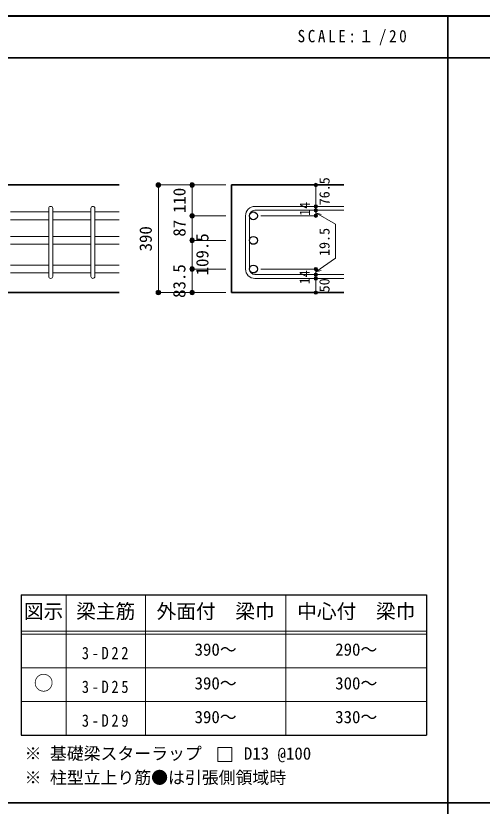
# Model space of a CAD drawing. Units: millimetres at full size, sheet at 1:20; details may follow other scales. Extents: x -3982 to 3969, y -2797 to 2801.
# Drawn here: x -2286 to -628, y -10 to 2801 of the extents above; entities that cross this region are included whole.
import ezdxf
from ezdxf.enums import TextEntityAlignment as Align

# ---------------------------------------------------------------- set-up
doc = ezdxf.new("R2010")
doc.units = ezdxf.units.MM
doc.header["$LTSCALE"] = 20
doc.header["$PDMODE"] = 32
doc.header["$PDSIZE"] = 12
for name, color, linetype, lineweight in [('6-1_躯体線', 2, 'Continuous', 35), ('6-5_梁主筋', 7, 'Continuous', 18), ('6-6_S.T.P.', 7, 'Continuous', 18), ('6-7_文字', 7, 'Continuous', 18), ('6-D_寸法', 4, 'Continuous', 9), ('6-E_枠', 7, 'Continuous', 18), ('F-0_枠', 6, 'Continuous', 40)]:
    doc.layers.add(name, color=color, linetype=linetype, lineweight=lineweight)
doc.styles.add('ＭＳ ゴシック', font='')
doc.styles.get('ＭＳ ゴシック').set_extended_font_data('MS Gothic')

msp = doc.modelspace()

# ---------------------------------------------------------------- linework, layer by layer
at = {"layer": '6-1_躯体線'}
for p, q in [((-1918.87, 2199.12), (-3188.87, 2199.12)), ((-1519.2, 2199.12), (-1119.2, 2199.12)), ((-1519.2, 2199.12), (-1519.2, 1816.62)), ((-1918.87, 1816.62), (-2318.87, 1816.62)), ((-1519.2, 1816.62), (-1119.2, 1816.62))]:
    msp.add_line(p, q, dxfattribs=at)
at = {"layer": '6-5_梁主筋'}
for p, q in [((-2168.87, 2103.51), (-2304.87, 2103.51)), ((-2018.87, 2103.51), (-2154.87, 2103.51)), ((-1918.87, 2103.51), (-2004.87, 2103.51)), ((-2168.87, 2075.51), (-2304.87, 2075.51)), ((-2018.87, 2075.51), (-2154.87, 2075.51)), ((-1918.87, 2075.51), (-2004.87, 2075.51)), ((-2168.87, 2016.12), (-2304.87, 2016.12)), ((-2018.87, 2016.12), (-2154.87, 2016.12)), ((-1918.87, 2016.12), (-2004.87, 2016.12)), ((-2168.87, 1988.12), (-2304.87, 1988.12)), ((-2018.87, 1988.12), (-2154.87, 1988.12)), ((-1918.87, 1988.12), (-2004.87, 1988.12)), ((-2168.87, 1914.12), (-2304.87, 1914.12)), ((-2018.87, 1914.12), (-2154.87, 1914.12)), ((-1918.87, 1914.12), (-2004.87, 1914.12)), ((-2168.87, 1886.12), (-2304.87, 1886.12)), ((-2018.87, 1886.12), (-2154.87, 1886.12)), ((-1918.87, 1886.12), (-2004.87, 1886.12))]:
    msp.add_line(p, q, dxfattribs=at)
at = {"layer": '6-5_梁主筋', "color": 3, "lineweight": 25}
for centre in [(-1441.2, 2089.51), (-1441.2, 2002.12), (-1441.2, 1900.12)]:
    msp.add_circle(centre, 14, dxfattribs=at)
at = {"layer": '6-6_S.T.P.'}
for p, q in [((-2168.87, 1873.62), (-2168.87, 2115.62)), ((-2154.87, 1873.62), (-2154.87, 2115.62)), ((-2018.87, 1873.62), (-2018.87, 2115.62)), ((-2004.87, 1873.62), (-2004.87, 2115.62)), ((-1435.7, 2123.01), (-1119.2, 2123.01)), ((-1435.7, 2109.01), (-1119.2, 2109.01)), ((-1469.2, 2089.51), (-1469.2, 1900.12)), ((-1455.2, 2089.51), (-1455.2, 1900.12)), ((-1435.7, 1880.62), (-1119.2, 1880.62)), ((-1435.7, 1866.62), (-1119.2, 1866.62))]:
    msp.add_line(p, q, dxfattribs=at)
for centre, radius, start, end in [((-2161.87, 2116.01), 7, 0, 180), ((-2011.87, 2116.01), 7, 0, 180), ((-1435.7, 2089.51), 33.5, 90, 180), ((-1435.7, 2089.51), 19.5, 90, 180), ((-1435.7, 1900.12), 33.5, 180, 270), ((-1435.7, 1900.12), 19.5, 180, 270), ((-2161.87, 1873.62), 7, 180, 0), ((-2011.87, 1873.62), 7, 180, 0)]:
    msp.add_arc(centre, radius, start, end, dxfattribs=at)
at = {"layer": '6-7_文字'}
msp.add_lwpolyline([(-1567.39, 148.89), (-1517.39, 148.89), (-1517.39, 198.89), (-1567.39, 198.89)], close=True, dxfattribs=at)
at = {"layer": '6-D_寸法'}
for p, q in [((-1779.2, 2199.12), (-1659.2, 2199.12)), ((-1779.2, 1816.62), (-1779.2, 2199.12)), ((-1659.2, 2199.12), (-1539.2, 2199.12)), ((-1659.2, 2199.12), (-1659.2, 2089.51)), ((-1219.2, 2089.51), (-1219.2, 2199.12)), ((-1659.2, 2089.51), (-1539.2, 2089.51)), ((-1659.2, 2089.51), (-1659.2, 2012.12)), ((-1219.2, 2089.51), (-1415.29, 2089.51)), ((-1219.2, 2099.84), (-1199.88, 2094.66)), ((-1219.2, 2099.84), (-1149.14, 2059.39)), ((-1149.14, 2059.39), (-1149.14, 1938.82)), ((-1659.2, 2012.12), (-1659.2, 1900.12)), ((-1659.2, 2002.12), (-1539.2, 2002.12)), ((-1219.2, 1890.37), (-1149.14, 1938.82)), ((-1219.2, 1900.12), (-1415.29, 1900.12)), ((-1219.2, 1816.62), (-1219.2, 1900.12)), ((-1219.2, 1890.37), (-1199.88, 1895.55)), ((-1779.2, 1816.62), (-1659.2, 1816.62)), ((-1779.2, 1816.62), (-1669.33, 1816.62)), ((-1659.2, 1816.62), (-1539.2, 1816.62))]:
    msp.add_line(p, q, dxfattribs=at)
msp.add_lwpolyline([(-1659.2, 1816.62), (-1659.2, 1900.12), (-1539.2, 1900.12)], dxfattribs=at)
for centre, radius in [((-1779.2, 2199.12), 8), ((-1779.2, 2199.12), 7.2), ((-1779.2, 2199.12), 6.4), ((-1779.2, 2199.12), 5.6), ((-1779.2, 2199.12), 4.8), ((-1779.2, 2199.12), 4), ((-1779.2, 2199.12), 3.2), ((-1779.2, 2199.12), 2.4), ((-1779.2, 2199.12), 1.6), ((-1779.2, 2199.12), 0.8), ((-1659.2, 2199.12), 8), ((-1659.2, 2199.12), 7.2), ((-1659.2, 2199.12), 6.4), ((-1659.2, 2199.12), 5.6), ((-1659.2, 2199.12), 4.8), ((-1659.2, 2199.12), 4), ((-1659.2, 2199.12), 3.2), ((-1659.2, 2199.12), 2.4), ((-1659.2, 2199.12), 1.6), ((-1659.2, 2199.12), 0.8), ((-1219.2, 2199.12), 4), ((-1219.2, 2199.12), 3.6), ((-1219.2, 2199.12), 3.2), ((-1219.2, 2199.12), 2.8), ((-1219.2, 2199.12), 2.4), ((-1219.2, 2199.12), 2), ((-1219.2, 2199.12), 1.6), ((-1219.2, 2199.12), 1.2), ((-1219.2, 2199.12), 0.8), ((-1219.2, 2199.12), 0.4), ((-1219.2, 2123.01), 4), ((-1219.2, 2109.01), 4), ((-1219.2, 2123.01), 3.6), ((-1219.2, 2109.01), 3.6), ((-1219.2, 2123.01), 3.2), ((-1219.2, 2109.01), 3.2), ((-1219.2, 2123.01), 2.8), ((-1219.2, 2109.01), 2.8), ((-1219.2, 2123.01), 2.4), ((-1219.2, 2109.01), 2.4), ((-1219.2, 2123.01), 2), ((-1219.2, 2109.01), 2), ((-1219.2, 2123.01), 1.6), ((-1219.2, 2109.01), 1.6), ((-1219.2, 2123.01), 1.2), ((-1219.2, 2109.01), 1.2), ((-1219.2, 2123.01), 0.8), ((-1219.2, 2109.01), 0.8), ((-1219.2, 2123.01), 0.4), ((-1219.2, 2109.01), 0.4), ((-1659.2, 2089.51), 8), ((-1659.2, 2089.51), 7.2), ((-1659.2, 2089.51), 6.4), ((-1659.2, 2089.51), 5.6), ((-1659.2, 2089.51), 4.8), ((-1659.2, 2089.51), 4), ((-1659.2, 2089.51), 3.2), ((-1659.2, 2089.51), 2.4), ((-1659.2, 2089.51), 1.6), ((-1659.2, 2089.51), 0.8), ((-1219.2, 2089.51), 4), ((-1219.2, 2089.51), 3.6), ((-1219.2, 2089.51), 3.2), ((-1219.2, 2089.51), 2.8), ((-1219.2, 2089.51), 2.4), ((-1219.2, 2089.51), 2), ((-1219.2, 2089.51), 1.6), ((-1219.2, 2089.51), 1.2), ((-1219.2, 2089.51), 0.8), ((-1219.2, 2089.51), 0.4), ((-1659.2, 2002.12), 8), ((-1659.2, 2002.12), 7.2), ((-1659.2, 2002.12), 6.4), ((-1659.2, 2002.12), 5.6), ((-1659.2, 2002.12), 4.8), ((-1659.2, 2002.12), 4), ((-1659.2, 2002.12), 3.2), ((-1659.2, 2002.12), 2.4), ((-1659.2, 2002.12), 1.6), ((-1659.2, 2002.12), 0.8), ((-1659.2, 1900.12), 8), ((-1659.2, 1900.12), 7.2), ((-1659.2, 1900.12), 6.4), ((-1659.2, 1900.12), 5.6), ((-1659.2, 1900.12), 4.8), ((-1659.2, 1900.12), 4), ((-1659.2, 1900.12), 3.2), ((-1659.2, 1900.12), 2.4), ((-1659.2, 1900.12), 1.6), ((-1659.2, 1900.12), 0.8), ((-1219.2, 1900.12), 4), ((-1219.2, 1880.62), 4), ((-1219.2, 1900.12), 3.6), ((-1219.2, 1880.62), 3.6), ((-1219.2, 1900.12), 3.2), ((-1219.2, 1880.62), 3.2), ((-1219.2, 1900.12), 2.8), ((-1219.2, 1880.62), 2.8), ((-1219.2, 1900.12), 2.4), ((-1219.2, 1900.12), 2), ((-1219.2, 1900.12), 1.6), ((-1219.2, 1900.12), 1.2), ((-1219.2, 1900.12), 0.8), ((-1219.2, 1900.12), 0.4), ((-1219.2, 1866.62), 4), ((-1219.2, 1866.62), 3.6), ((-1219.2, 1866.62), 3.2), ((-1219.2, 1866.62), 2.8), ((-1219.2, 1880.62), 2.4), ((-1219.2, 1866.62), 2.4), ((-1219.2, 1880.62), 2), ((-1219.2, 1866.62), 2), ((-1219.2, 1880.62), 1.6), ((-1219.2, 1866.62), 1.6), ((-1219.2, 1880.62), 1.2), ((-1219.2, 1866.62), 1.2), ((-1219.2, 1880.62), 0.8), ((-1219.2, 1866.62), 0.8), ((-1219.2, 1880.62), 0.4), ((-1219.2, 1866.62), 0.4), ((-1779.2, 1816.62), 8), ((-1779.2, 1816.62), 7.2), ((-1779.2, 1816.62), 6.4), ((-1779.2, 1816.62), 5.6), ((-1779.2, 1816.62), 4.8), ((-1779.2, 1816.62), 4), ((-1779.2, 1816.62), 3.2), ((-1779.2, 1816.62), 2.4), ((-1779.2, 1816.62), 1.6), ((-1779.2, 1816.62), 0.8), ((-1659.2, 1816.62), 8), ((-1659.2, 1816.62), 7.2), ((-1659.2, 1816.62), 6.4), ((-1659.2, 1816.62), 5.6), ((-1659.2, 1816.62), 4.8), ((-1659.2, 1816.62), 4), ((-1659.2, 1816.62), 3.2), ((-1659.2, 1816.62), 2.4), ((-1659.2, 1816.62), 1.6), ((-1659.2, 1816.62), 0.8), ((-1219.2, 1816.62), 4), ((-1219.2, 1816.62), 3.6), ((-1219.2, 1816.62), 3.2), ((-1219.2, 1816.62), 2.8), ((-1219.2, 1816.62), 2.4), ((-1219.2, 1816.62), 2), ((-1219.2, 1816.62), 1.6), ((-1219.2, 1816.62), 1.2), ((-1219.2, 1816.62), 0.8), ((-1219.2, 1816.62), 0.4)]:
    msp.add_circle(centre, radius, dxfattribs=at)
at = {"layer": '6-D_寸法', "color": 7}
for p in [(-1779.2, 2199.12), (-1659.2, 2199.12), (-1219.2, 2199.12), (-1219.2, 2123.01), (-1219.2, 2109.01), (-1659.2, 2089.51), (-1219.2, 2089.51), (-1659.2, 2002.12), (-1659.2, 1900.12), (-1219.2, 1900.12), (-1219.2, 1880.62), (-1219.2, 1866.62), (-1779.2, 1816.62), (-1659.2, 1816.62), (-1219.2, 1816.62)]:
    msp.add_point(p, dxfattribs=at)
at = {"layer": '6-E_枠', "color": 3, "lineweight": 25}
for p, q in [((-2267.02, 741.85), (-2267.02, 241.85)), ((-2267.02, 741.85), (-825.33, 741.85)), ((-825.33, 741.85), (-825.33, 241.85)), ((-2267.02, 241.85), (-825.33, 241.85))]:
    msp.add_line(p, q, dxfattribs=at)
at = {"layer": '6-E_枠'}
for p, q in [((-2107.02, 741.85), (-2107.02, 241.85)), ((-1825.33, 741.85), (-1825.33, 241.85)), ((-1325.33, 741.85), (-1325.33, 241.85)), ((-2267.02, 611.85), (-825.33, 611.85)), ((-2267.02, 601.85), (-825.33, 601.85)), ((-2267.02, 481.85), (-825.33, 481.85)), ((-2267.02, 361.85), (-825.33, 361.85))]:
    msp.add_line(p, q, dxfattribs=at)
at = {"layer": 'F-0_枠'}
msp.add_line((-3981.92, 2800.77), (3969.4, 2800.77), dxfattribs=at)
at = {"layer": 'F-0_枠', "color": 2, "lineweight": 35}
for p, q in [((-749.76, 2800.77), (-749.76, -2796.83)), ((-3981.92, 2650.77), (2482.4, 2650.77)), ((2482.4, 1.97), (-3981.92, 1.97))]:
    msp.add_line(p, q, dxfattribs=at)

# ---------------------------------------------------------------- texts
at = {"layer": '6-7_文字', "color": 2, "style": 'ＭＳ ゴシック'}
for s, p in [('図示', (-2257.02, 641.85)), ('梁主筋', (-2071.17, 641.85)), ('外面付\u3000梁巾', (-1785.33, 641.85)), ('中心付\u3000梁巾', (-1285.33, 641.85)), ('○', (-2222.02, 386.85))]:
    msp.add_text(s, height=51.32, dxfattribs=at).set_placement(p, align=Align.BOTTOM_LEFT)
at = {"layer": '6-7_文字', "style": 'ＭＳ ゴシック'}
for s, p in [('390～', (-1650.33, 511.85)), ('290～', (-1150.33, 511.85)), ('390～', (-1650.33, 391.85)), ('300～', (-1150.33, 391.85)), ('390～', (-1650.33, 271.85)), ('330～', (-1150.33, 271.85)), ('※ 基礎梁スターラップ     D13 @100', (-2254.64, 142.13)), ('※ 柱型立上り筋●は引張側領域時', (-2254.64, 56.45))]:
    msp.add_text(s, height=43.99, dxfattribs=at).set_placement(p, align=Align.BOTTOM_LEFT)
at = {"layer": '6-7_文字', "color": 2, "insert": (-1283.99, 2695.77), "char_height": 43.99, "attachment_point": 7, "style": 'ＭＳ ゴシック'}
msp.add_mtext('\\T1.34;\\W0.9;SCALE:１/20', dxfattribs=at)
at = {"layer": '6-7_文字', "char_height": 43.99, "attachment_point": 7, "style": 'ＭＳ ゴシック'}
for s, insert in [('\\T1.38;\\W0.85;3-D22', (-2051.17, 511.85)), ('\\T1.38;\\W0.85;3-D25', (-2051.17, 391.85)), ('\\T1.38;\\W0.85;3-D29', (-2051.17, 271.85))]:
    msp.add_mtext(s, dxfattribs=dict(at, insert=insert))
at = {"layer": '6-D_寸法', "style": 'ＭＳ ゴシック'}
for s, height, p in [('76.5', 36.66, (-1159.2, 2126.76)), ('110', 43.99, (-1669.31, 2099.34)), ('14', 36.66, (-1229.2, 2089.12)), ('87', 43.99, (-1669.28, 2015.36)), ('390', 43.99, (-1789.2, 1962.87)), ('19.5', 36.66, (-1159.48, 1946.51)), ('109.5', 43.99, (-1587.85, 1877.69)), ('83.5', 43.99, (-1669.67, 1797.51)), ('14', 36.66, (-1229.59, 1845.94)), ('50', 36.66, (-1159.53, 1817.3))]:
    msp.add_text(s, height=height, rotation=90, dxfattribs=at).set_placement(p, align=Align.BOTTOM_LEFT)

doc.saveas('drawing.dxf')
